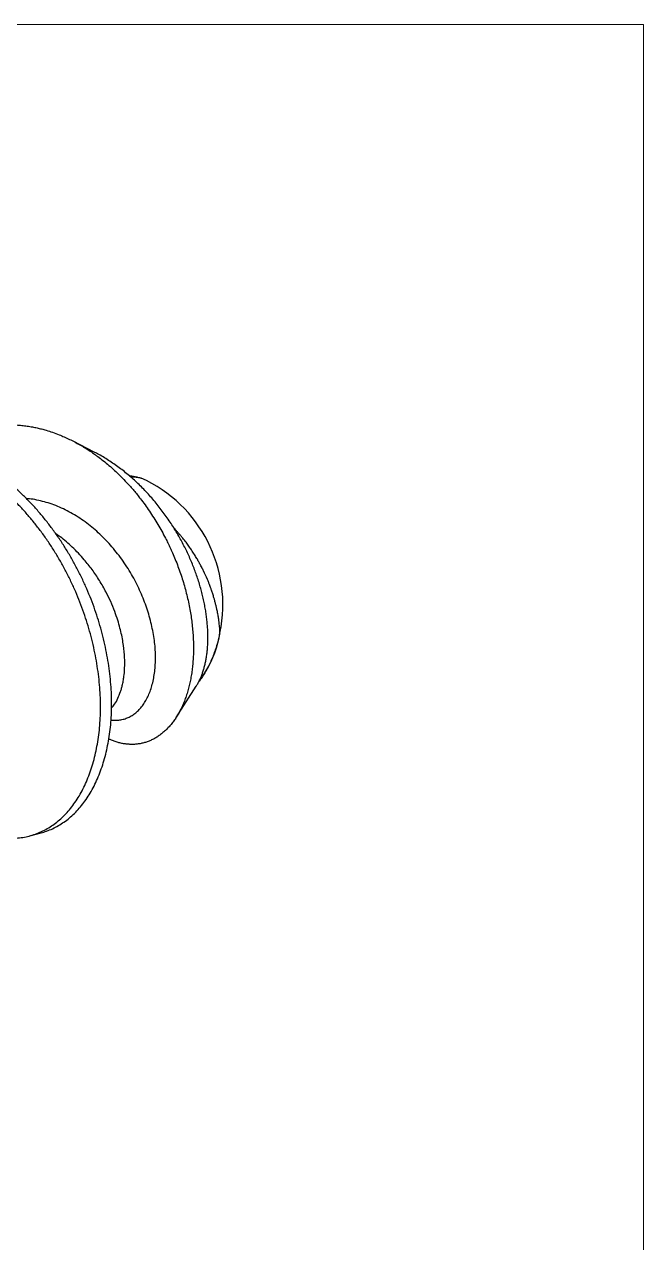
# Model space of a CAD drawing. Header units: millimetres. Extents: x 0.9 to 40.8, y 0.9 to 31.3.
# Drawn here: x 37.83 to 40.77, y 25.5 to 31.29 of the extents above; entities that cross this region are included whole.
import ezdxf

# ---------------------------------------------------------------- set-up
doc = ezdxf.new("R2010")
doc.units = ezdxf.units.MM
doc.header["$LTSCALE"] = 0.14931
doc.linetypes.add('SLD-Solid', pattern=[0])

msp = doc.modelspace()

# ---------------------------------------------------------------- linework, layer by layer
at = {"color": 7, "linetype": 'SLD-Solid', "lineweight": 18}
for p, q in [((40.7691, 31.28791), (0.94812, 31.28791)), ((40.7691, 0.94812), (40.7691, 31.28791))]:
    msp.add_line(p, q, dxfattribs=at)
at = {"color": 7, "linetype": 'SLD-Solid', "lineweight": 25}
for p, q in [((38.15767, 29.25669), (38.05805, 29.30805)), ((38.6735, 28.19236), (38.68825, 28.21532)), ((38.54737, 27.99612), (38.64272, 28.14448)), ((37.85257, 27.43364), (37.9053, 27.44777))]:
    msp.add_line(p, q, dxfattribs=at)
for centre, radius, start, end in [((38.10987, 28.53181), 0.65945, 348.272715, 65.749473), ((38.27584, 28.47107), 0.48527, 328.18753, 351.3128)]:
    msp.add_arc(centre, radius, start, end, dxfattribs=at)
for points, knots in [([(37.42885, 29.28697), (37.43187, 29.28904), (37.44079, 29.29514), (37.45594, 29.30452), (37.47425, 29.31517), (37.49291, 29.32512), (37.51192, 29.33437), (37.53127, 29.34291), (37.55105, 29.35077), (37.57126, 29.35791), (37.59188, 29.36431), (37.61279, 29.36993), (37.63399, 29.37476), (37.65544, 29.37877), (37.67991, 29.38238), (37.70744, 29.38515), (37.7362, 29.38652), (37.76323, 29.38652), (37.78848, 29.38544), (37.81382, 29.38331), (37.8392, 29.38011), (37.86333, 29.37607), (37.88617, 29.37137), (37.90772, 29.36617), (37.93234, 29.35936), (37.96001, 29.35049), (37.98882, 29.33977), (38.01563, 29.32852), (38.04044, 29.31703), (38.06509, 29.30455), (38.08954, 29.2911), (38.11255, 29.27741), (38.13414, 29.26365), (38.15433, 29.24997), (38.1768, 29.23386), (38.2014, 29.21499), (38.22812, 29.19294), (38.25446, 29.16957), (38.28034, 29.14492), (38.30557, 29.11917), (38.32748, 29.09523), (38.34626, 29.0735), (38.36215, 29.05427), (38.37995, 29.03176), (38.39943, 29.00574), (38.42046, 28.97581), (38.44078, 28.94491), (38.46035, 28.91309), (38.479, 28.88062), (38.4948, 28.85109), (38.50805, 28.82474), (38.51904, 28.80174), (38.5309, 28.77555), (38.54337, 28.74611), (38.55623, 28.71317), (38.56816, 28.67978), (38.57911, 28.646), (38.58902, 28.61209), (38.59792, 28.57794), (38.6058, 28.54362), (38.61249, 28.50982), (38.618, 28.47684), (38.62242, 28.44451), (38.62582, 28.41227), (38.62819, 28.38018), (38.62949, 28.34851), (38.62972, 28.31712), (38.62886, 28.2861), (38.62692, 28.25618), (38.62401, 28.22758), (38.62019, 28.20013), (38.61537, 28.17321), (38.60955, 28.14692), (38.60281, 28.12151), (38.59512, 28.09689), (38.58648, 28.07316), (38.57711, 28.05088), (38.56714, 28.03017), (38.55661, 28.01086), (38.54527, 27.99251), (38.53313, 27.97519), (38.52028, 27.95902), (38.50667, 27.94396), (38.4923, 27.93007), (38.47748, 27.91763), (38.46235, 27.90666), (38.4469, 27.89704), (38.4309, 27.8887), (38.4144, 27.8817), (38.39752, 27.87609), (38.3802, 27.87186), (38.36246, 27.86906), (38.34482, 27.86777), (38.32748, 27.86786), (38.31037, 27.8692), (38.29302, 27.87183), (38.27545, 27.87575), (38.2578, 27.881), (38.2417, 27.88678), (38.2315, 27.89138), (38.22719, 27.89332)], [0, 0, 0, 0, 0.0044045, 0.0129949, 0.0215869, 0.0301772, 0.0388304, 0.0474854, 0.0561386, 0.0649952, 0.0738539, 0.0827105, 0.091639, 0.1005694, 0.1094979, 0.1219177, 0.1343374, 0.1444485, 0.1545684, 0.1646913, 0.1748112, 0.1849223, 0.1935088, 0.2020972, 0.2106837, 0.2230018, 0.2353198, 0.2453634, 0.2554164, 0.2654727, 0.2755257, 0.2855693, 0.2941125, 0.3026577, 0.3112009, 0.322942, 0.334683, 0.3466291, 0.3585859, 0.3705427, 0.3824888, 0.3906031, 0.398719, 0.4068331, 0.4184737, 0.4301143, 0.4419761, 0.4538494, 0.4657227, 0.4775845, 0.4856529, 0.4937231, 0.5017915, 0.5129698, 0.524148, 0.5355243, 0.546911, 0.5582971, 0.5696726, 0.5812708, 0.592869, 0.6038281, 0.6147873, 0.6259508, 0.6371249, 0.648299, 0.6594625, 0.6708488, 0.6822351, 0.6928517, 0.7034684, 0.714278, 0.725098, 0.7359172, 0.7467258, 0.7577545, 0.7687833, 0.7790605, 0.7893378, 0.7998027, 0.8102774, 0.820752, 0.831217, 0.8418864, 0.8525558, 0.8626107, 0.8726654, 0.882911, 0.8931669, 0.9034228, 0.9136685, 0.9241273, 0.9345862, 0.944182, 0.9537777, 0.9635446, 0.9733204, 0.9830962, 0.992863, 1, 1, 1, 1]), ([(37.52395, 27.5002), (37.52648, 27.49848), (37.53956, 27.48961), (37.5635, 27.47622), (37.59561, 27.46022), (37.62781, 27.4472), (37.66003, 27.43681), (37.69217, 27.4291), (37.72423, 27.42411), (37.75608, 27.42189), (37.78757, 27.42249), (37.81856, 27.42593), (37.84892, 27.43218), (37.87852, 27.44123), (37.90723, 27.45302), (37.93494, 27.46745), (37.96154, 27.48444), (37.98707, 27.50394), (38.01141, 27.52592), (38.0345, 27.55041), (38.05631, 27.5774), (38.07672, 27.60682), (38.09562, 27.63856), (38.11292, 27.67249), (38.12854, 27.70847), (38.14243, 27.74633), (38.15454, 27.78591), (38.16483, 27.82701), (38.17329, 27.86944), (38.17998, 27.91321), (38.18471, 27.9583), (38.18746, 28.00478), (38.18819, 28.05254), (38.18686, 28.10137), (38.18347, 28.15108), (38.17802, 28.20145), (38.17053, 28.25227), (38.16105, 28.30332), (38.14964, 28.35436), (38.13636, 28.40519), (38.12128, 28.45564), (38.10443, 28.50577), (38.08558, 28.55556), (38.06471, 28.60506), (38.04188, 28.65407), (38.01715, 28.70237), (37.99062, 28.74973), (37.96239, 28.79596), (37.9326, 28.84086), (37.90137, 28.88423), (37.86886, 28.9259), (37.83522, 28.96573), (37.80056, 29.00364), (37.7648, 29.0397), (37.72771, 29.07388), (37.68934, 29.10617), (37.64982, 29.13638), (37.60931, 29.16437), (37.56797, 29.18999), (37.526, 29.21314), (37.48356, 29.23371), (37.44084, 29.25164), (37.39804, 29.26687), (37.35533, 29.27937), (37.31278, 29.28919), (37.27022, 29.29632), (37.22749, 29.30072), (37.18469, 29.30235), (37.142, 29.30115), (37.0996, 29.29711), (37.05769, 29.29022), (37.01644, 29.28052), (36.97603, 29.26805), (36.93664, 29.25288), (36.89841, 29.23512), (36.86148, 29.21486), (36.82584, 29.1922), (36.79137, 29.16685), (36.7655, 29.14599), (36.7516, 29.13281), (36.74839, 29.12976)], [0, 0, 0, 0, 0.0031474, 0.0162259, 0.0292313, 0.0421451, 0.0550363, 0.0680215, 0.0810843, 0.094206, 0.1073672, 0.1205483, 0.1337294, 0.1468907, 0.1600124, 0.1730754, 0.1860608, 0.1989521, 0.2118658, 0.2248709, 0.2379493, 0.251082, 0.2642497, 0.2774326, 0.2906108, 0.3037645, 0.3168742, 0.3299206, 0.3428851, 0.3557636, 0.3687004, 0.3817244, 0.3948173, 0.40796, 0.421133, 0.4343166, 0.4474908, 0.4606359, 0.4737324, 0.4867612, 0.4997039, 0.5125809, 0.5255398, 0.5385817, 0.551688, 0.5648396, 0.5780169, 0.5912001, 0.6043693, 0.6175047, 0.6305869, 0.6435971, 0.6565168, 0.6694037, 0.6823838, 0.6954426, 0.7085613, 0.7217207, 0.7349012, 0.7480828, 0.7612458, 0.7743705, 0.7874374, 0.8004279, 0.8133242, 0.8262319, 0.8392322, 0.8523068, 0.8654368, 0.878603, 0.8917855, 0.9049645, 0.9181203, 0.9312331, 0.9442837, 0.9572536, 0.9701342, 0.9830653, 0.9960847, 1, 1, 1, 1]), ([(37.90528, 27.44792), (37.91395, 27.4504), (37.93251, 27.4557), (37.95996, 27.46719), (37.98768, 27.48157), (38.01428, 27.49858), (38.03981, 27.51808), (38.06415, 27.54006), (38.08724, 27.56454), (38.10905, 27.59154), (38.12946, 27.62096), (38.14836, 27.65269), (38.16566, 27.68662), (38.18128, 27.7226), (38.19517, 27.76047), (38.20728, 27.80005), (38.21757, 27.84114), (38.22603, 27.88357), (38.23272, 27.92734), (38.23745, 27.97244), (38.2402, 28.01892), (38.24092, 28.06668), (38.2396, 28.11551), (38.2362, 28.16522), (38.23075, 28.21559), (38.22327, 28.26641), (38.21379, 28.31746), (38.20237, 28.3685), (38.18909, 28.41933), (38.17402, 28.46978), (38.15716, 28.51991), (38.13831, 28.5697), (38.11744, 28.6192), (38.09461, 28.66821), (38.06988, 28.7165), (38.04334, 28.76387), (38.01512, 28.8101), (37.98532, 28.85499), (37.9541, 28.89837), (37.92159, 28.94004), (37.88795, 28.97986), (37.85329, 29.01778), (37.81752, 29.05384), (37.78044, 29.08802), (37.74207, 29.1203), (37.70255, 29.15052), (37.66203, 29.1785), (37.6207, 29.20413), (37.57872, 29.22728), (37.53628, 29.24785), (37.49357, 29.26577), (37.45077, 29.281), (37.40806, 29.2935), (37.36551, 29.30332), (37.32294, 29.31045), (37.28021, 29.31485), (37.23741, 29.31647), (37.19472, 29.31529), (37.15234, 29.3112), (37.11108, 29.3046), (37.08436, 29.29792), (37.07135, 29.29466)], [0, 0, 0, 0, 0.01496169, 0.03202703, 0.04901589, 0.06590387, 0.08266945, 0.09946415, 0.11637783, 0.13338675, 0.15046635, 0.16759138, 0.18473618, 0.20187493, 0.21898183, 0.23603141, 0.2529987, 0.2698595, 0.28660844, 0.30343321, 0.32037147, 0.33739926, 0.35449183, 0.37162383, 0.38876953, 0.4059031, 0.4229988, 0.44003123, 0.45697562, 0.47380795, 0.49055499, 0.50740856, 0.52437006, 0.54141535, 0.55851949, 0.57565704, 0.59280222, 0.60992918, 0.62701226, 0.64402618, 0.66094633, 0.67774892, 0.69450879, 0.71138988, 0.7283733, 0.7454347, 0.76254901, 0.77969067, 0.79683389, 0.81395282, 0.83102189, 0.84801594, 0.86491053, 0.8816826, 0.89846956, 0.91537687, 0.93238086, 0.94945698, 0.96658003, 0.98372439, 1, 1, 1, 1]), ([(38.64268, 28.14451), (38.64311, 28.14515), (38.64628, 28.14985), (38.65173, 28.15946), (38.65898, 28.17349), (38.66567, 28.1886), (38.67183, 28.20465), (38.6774, 28.22156), (38.68239, 28.23939), (38.68677, 28.25816), (38.69048, 28.27758), (38.69345, 28.2974), (38.69571, 28.31763), (38.69728, 28.33849), (38.69814, 28.35997), (38.6983, 28.38193), (38.69774, 28.40444), (38.69645, 28.42748), (38.69438, 28.45147), (38.69149, 28.47629), (38.68771, 28.50206), (38.68308, 28.5283), (38.67759, 28.55496), (38.67127, 28.58184), (38.66409, 28.60906), (38.65604, 28.63656), (38.6472, 28.66399), (38.63761, 28.69107), (38.62728, 28.71792), (38.6161, 28.74479), (38.60409, 28.77163), (38.59132, 28.79826), (38.57774, 28.82477), (38.56334, 28.85113), (38.54793, 28.87765), (38.53157, 28.90416), (38.51413, 28.93072), (38.49587, 28.95693), (38.47679, 28.98271), (38.45704, 29.00787), (38.43653, 29.0325), (38.41528, 29.05654), (38.39345, 29.07973), (38.3712, 29.10193), (38.34849, 29.12322), (38.32514, 29.14376), (38.30117, 29.1635), (38.27676, 29.1823), (38.2518, 29.20022), (38.22633, 29.21722), (38.20009, 29.23337), (38.17718, 29.24655), (38.16282, 29.25389), (38.15761, 29.25656)], [0, 0, 0, 0, 0.0028451, 0.0208879, 0.0389307, 0.0572894, 0.0756645, 0.0940395, 0.112398, 0.1311013, 0.1498049, 0.1678494, 0.1858938, 0.2042017, 0.2225233, 0.2408448, 0.2591527, 0.2777457, 0.2963386, 0.3159938, 0.335649, 0.3556492, 0.3756674, 0.3956855, 0.4156855, 0.4360599, 0.4564349, 0.4761754, 0.4959159, 0.515952, 0.5360035, 0.556055, 0.5760911, 0.5964474, 0.6168038, 0.6380416, 0.6592795, 0.6808887, 0.7025173, 0.7241459, 0.745755, 0.7677634, 0.7897724, 0.8112265, 0.8326806, 0.8544634, 0.8762632, 0.898063, 0.9198457, 0.9419847, 0.9641236, 0.9869553, 1, 1, 1, 1]), ([(38.32458, 29.144), (38.32654, 29.14381), (38.33406, 29.14309), (38.34724, 29.14092), (38.36407, 29.13755), (38.3753, 29.13453), (38.38092, 29.13302)], [0, 0, 0, 0, 0.1047561, 0.401878, 0.700939, 1, 1, 1, 1]), ([(38.38059, 29.13311), (38.37332, 29.13413), (38.35914, 29.13613), (38.34274, 29.13759), (38.33365, 29.13792), (38.33143, 29.138)], [0, 0, 0, 0, 0.44300671, 0.86424015, 1, 1, 1, 1]), ([(38.25346, 27.98321), (38.25695, 27.98302), (38.2676, 27.98243), (38.2848, 27.98459), (38.30494, 27.98952), (38.3242, 27.99746), (38.3425, 28.0081), (38.35976, 28.0214), (38.37592, 28.03731), (38.39065, 28.05573), (38.40396, 28.07669), (38.41571, 28.10007), (38.42581, 28.1257), (38.43417, 28.1534), (38.44074, 28.18294), (38.44549, 28.21406), (38.44848, 28.24664), (38.44954, 28.28061), (38.44844, 28.31588), (38.44519, 28.3524), (38.43979, 28.38988), (38.43226, 28.42804), (38.42265, 28.4666), (38.41107, 28.50525), (38.39761, 28.5437), (38.3824, 28.5819), (38.36517, 28.61972), (38.34581, 28.65712), (38.3244, 28.69394), (38.30106, 28.72987), (38.27598, 28.76463), (38.24934, 28.79795), (38.22136, 28.82961), (38.19226, 28.85938), (38.16213, 28.88731), (38.13068, 28.91324), (38.09787, 28.93716), (38.06389, 28.95888), (38.02896, 28.9782), (37.99337, 28.99498), (37.95739, 29.00907), (37.9213, 29.02046), (37.88532, 29.02889), (37.85665, 29.03399), (37.83995, 29.03521), (37.83514, 29.03557)], [0, 0, 0, 0, 0.0117785, 0.0358658, 0.0599368, 0.0839226, 0.1077561, 0.1313725, 0.1549064, 0.1786702, 0.2026097, 0.2266584, 0.2507479, 0.2748088, 0.2987726, 0.3225724, 0.3461441, 0.3697155, 0.3935151, 0.4174787, 0.4415396, 0.4656291, 0.4896778, 0.5136175, 0.5373815, 0.5609156, 0.5845318, 0.608365, 0.6323508, 0.6564217, 0.680509, 0.7045435, 0.7284569, 0.7521833, 0.7756958, 0.7993548, 0.8232197, 0.8472255, 0.8713043, 0.8953873, 0.9194053, 0.9432904, 0.9669772, 0.9904843, 1, 1, 1, 1]), ([(38.75555, 28.39778), (38.75552, 28.39847), (38.75545, 28.40022), (38.7553, 28.40337), (38.75507, 28.40762), (38.75469, 28.41375), (38.75407, 28.42209), (38.75309, 28.43297), (38.7516, 28.44656), (38.7494, 28.46309), (38.74622, 28.48282), (38.74256, 28.50177), (38.73869, 28.51932), (38.73496, 28.53467), (38.73102, 28.54953), (38.72637, 28.56577), (38.72127, 28.58222), (38.71573, 28.59877), (38.71097, 28.61215), (38.70646, 28.62433), (38.70153, 28.63719), (38.69222, 28.6601), (38.6827, 28.68121), (38.67417, 28.69855), (38.67162, 28.70364), (38.66973, 28.70733), (38.66677, 28.71306), (38.6619, 28.72227), (38.65449, 28.73572), (38.64505, 28.75203), (38.63339, 28.7711), (38.62076, 28.79048), (38.60744, 28.80968), (38.5938, 28.82826), (38.58254, 28.8427), (38.57442, 28.85268), (38.57011, 28.8579), (38.56587, 28.86294), (38.56168, 28.86785), (38.55754, 28.87261), (38.55194, 28.87897), (38.54506, 28.8866), (38.53946, 28.89257), (38.53679, 28.89542)], [0, 0, 0, 0, 0.00433436, 0.01089757, 0.01968962, 0.03071051, 0.04887197, 0.07099564, 0.09708146, 0.13100095, 0.16989008, 0.21374861, 0.24192249, 0.27182222, 0.30243461, 0.32742055, 0.36499795, 0.39650833, 0.42195146, 0.44132727, 0.46597542, 0.49515239, 0.57220583, 0.58735235, 0.59593515, 0.60187126, 0.60891921, 0.62949155, 0.6560173, 0.68849623, 0.72692806, 0.77131246, 0.8076457, 0.8471802, 0.88991588, 0.90193989, 0.91350482, 0.92483997, 0.93594536, 0.94682098, 0.95746682, 0.97977186, 1, 1, 1, 1]), ([(38.24019, 28.04107), (38.24521, 28.04679), (38.25662, 28.05978), (38.27075, 28.08649), (38.28127, 28.11246), (38.28816, 28.13511), (38.29276, 28.15345), (38.29692, 28.17477), (38.30096, 28.20401), (38.30351, 28.24324), (38.30229, 28.29469), (38.2954, 28.35454), (38.28367, 28.41), (38.26955, 28.45904), (38.25511, 28.5009), (38.23676, 28.54552), (38.2128, 28.59508), (38.18358, 28.64635), (38.14874, 28.69791), (38.10635, 28.75172), (38.05582, 28.80439), (38.00995, 28.84488), (37.98273, 28.86287), (37.97606, 28.86728)], [0, 0, 0, 0, 0.03929994, 0.08924013, 0.13948741, 0.1620214, 0.18729004, 0.21529315, 0.24603057, 0.29725194, 0.35461977, 0.4181321, 0.48778678, 0.52493976, 0.56700499, 0.61440527, 0.66038757, 0.71947789, 0.7760487, 0.83009966, 0.90641371, 0.97706408, 1, 1, 1, 1]), ([(38.75555, 28.39778), (38.7535, 28.38856), (38.74939, 28.37012), (38.74191, 28.34316), (38.7334, 28.31655), (38.72373, 28.29042), (38.71292, 28.26484), (38.70194, 28.24189), (38.69104, 28.22141), (38.68047, 28.20323), (38.66927, 28.18573), (38.66054, 28.17286), (38.65536, 28.16607), (38.65428, 28.16466)], [0, 0, 0, 0, 0.1052133, 0.2105046, 0.3157273, 0.4235943, 0.5315344, 0.6394014, 0.7239756, 0.8086203, 0.893265, 0.9778391, 1, 1, 1, 1]), ([(38.23775, 27.98339), (38.23965, 27.98332), (38.24489, 27.98314), (38.25016, 27.98296), (38.25351, 27.98284)], [0, 0, 0, 0, 0.3638043, 1, 1, 1, 1])]:
    msp.add_open_spline(points, degree=3, knots=knots, dxfattribs=at)

doc.saveas('drawing.dxf')
